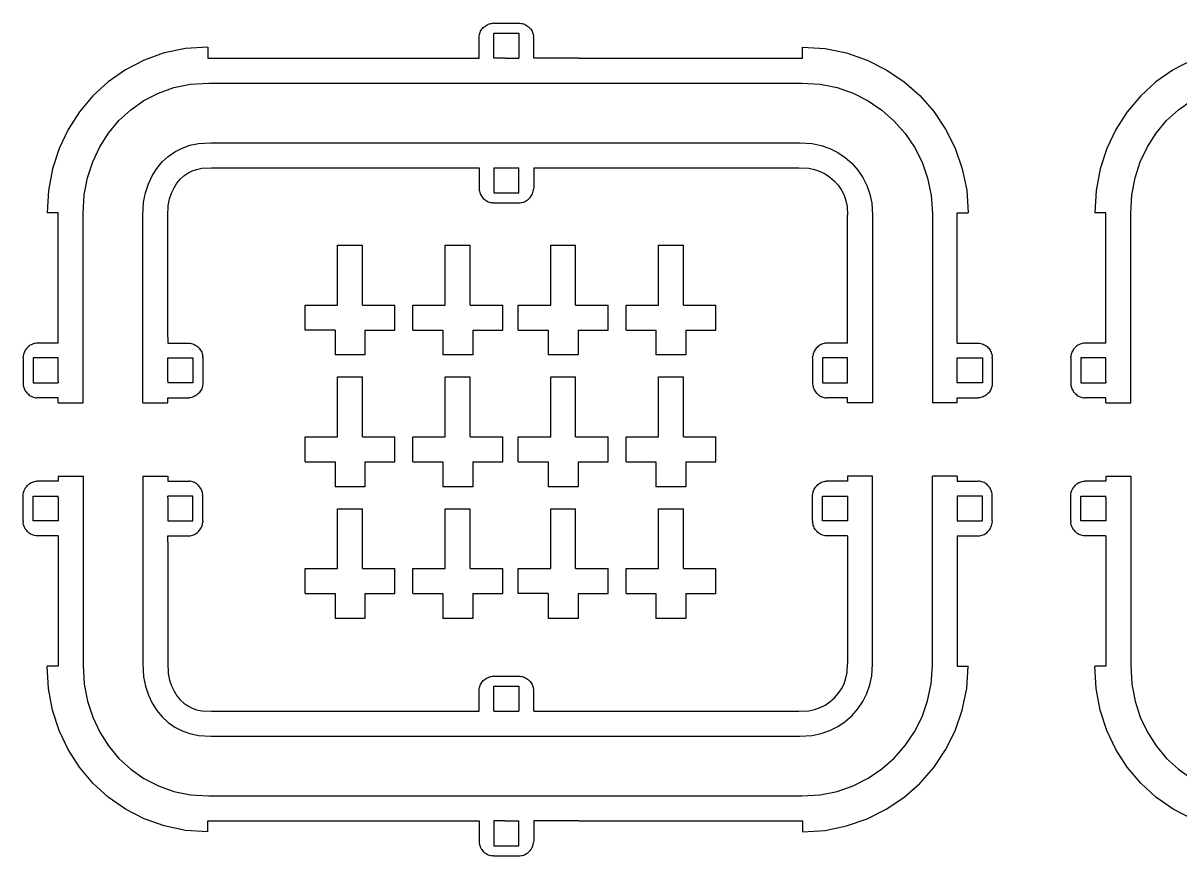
# Model space of a CAD drawing. Header units: millimetres. Extents: x 197 to 479, y -13 to 238.
# Drawn here: x 196.9 to 312.8, y 154.3 to 237.7 of the extents above; entities that cross this region are included whole.
import ezdxf

# ---------------------------------------------------------------- set-up
doc = ezdxf.new("R2010")
doc.units = ezdxf.units.MM
doc.header["$MEASUREMENT"] = 0
doc.layers.get('0').update_dxf_attribs({"linetype": 'CONTINUOUS'})

msp = doc.modelspace()

# ---------------------------------------------------------------- linework, layer by layer
at = {"color": 1}
for p, q in [((243.48, 237.61), (243.59, 237.65)), ((243.59, 237.65), (243.7, 237.68)), ((243.7, 237.68), (243.82, 237.7)), ((243.82, 237.7), (243.93, 237.72)), ((244.05, 237.72), (243.93, 237.72)), ((244.05, 237.72), (246.54, 237.72)), ((246.54, 237.72), (246.66, 237.72)), ((246.66, 237.72), (246.78, 237.7)), ((246.78, 237.7), (246.89, 237.68)), ((246.89, 237.68), (247, 237.65)), ((247, 237.65), (247.11, 237.61)), ((242.57, 236.45), (242.6, 236.57)), ((242.6, 236.57), (242.63, 236.68)), ((242.63, 236.68), (242.67, 236.79)), ((242.67, 236.79), (242.72, 236.9)), ((242.72, 236.9), (242.78, 237)), ((242.78, 237), (242.84, 237.1)), ((242.84, 237.1), (242.91, 237.19)), ((242.91, 237.19), (242.99, 237.28)), ((242.99, 237.28), (243.08, 237.36)), ((243.08, 237.36), (243.17, 237.43)), ((243.17, 237.43), (243.27, 237.5)), ((243.27, 237.5), (243.37, 237.56)), ((243.37, 237.56), (243.48, 237.61)), ((244.05, 234.22), (244.05, 236.72)), ((244.05, 236.72), (246.54, 236.72)), ((246.54, 236.72), (246.54, 234.22)), ((247.11, 237.61), (247.22, 237.56)), ((247.22, 237.56), (247.32, 237.5)), ((247.32, 237.5), (247.42, 237.43)), ((247.42, 237.43), (247.51, 237.36)), ((247.51, 237.36), (247.6, 237.28)), ((247.6, 237.28), (247.68, 237.19)), ((247.68, 237.19), (247.75, 237.1)), ((247.75, 237.1), (247.82, 237)), ((247.82, 237), (247.87, 236.9)), ((247.87, 236.9), (247.92, 236.79)), ((247.92, 236.79), (247.96, 236.68)), ((247.96, 236.68), (248, 236.57)), ((248, 236.57), (248.02, 236.45)), ((242.56, 236.34), (242.57, 236.45)), ((242.56, 236.22), (242.56, 236.34)), ((242.56, 234.22), (242.56, 236.22)), ((248.02, 236.45), (248.03, 236.34)), ((248.04, 236.22), (248.03, 236.34)), ((248.04, 234.22), (248.04, 236.22)), ((211, 234.73), (208.99, 234.01)), ((213.14, 235.17), (211, 234.73)), ((215.38, 235.32), (213.14, 235.17)), ((215.38, 235.32), (215.38, 234.22)), ((215.38, 234.22), (237.8, 234.22)), ((237.8, 234.22), (242.56, 234.22)), ((245.18, 234.22), (244.05, 234.22)), ((245.18, 234.22), (246.54, 234.22)), ((252.57, 234.22), (248.04, 234.22)), ((252.57, 234.22), (259.53, 234.22)), ((259.53, 234.22), (274.99, 234.22)), ((274.99, 235.32), (277.24, 235.17)), ((274.99, 234.22), (274.99, 235.32)), ((277.24, 235.17), (279.4, 234.73)), ((279.4, 234.73), (281.45, 234.02)), ((207.12, 233.05), (205.4, 231.85)), ((208.99, 234.01), (207.12, 233.05)), ((281.45, 234.02), (283.37, 233.05)), ((283.37, 233.05), (285.13, 231.86)), ((312.11, 233.05), (310.4, 231.85)), ((313.98, 234.01), (312.11, 233.05)), ((285.13, 231.86), (286.72, 230.46)), ((205.4, 231.85), (203.87, 230.44)), ((208.98, 229.96), (210.42, 230.71)), ((210.42, 230.71), (211.97, 231.26)), ((211.97, 231.26), (213.63, 231.6)), ((213.63, 231.6), (215.47, 231.72)), ((215.47, 231.72), (216.55, 231.72)), ((216.55, 231.72), (252.57, 231.72)), ((252.57, 231.72), (259.53, 231.72)), ((259.53, 231.72), (273.81, 231.72)), ((273.81, 231.72), (274.9, 231.72)), ((274.9, 231.72), (276.75, 231.6)), ((276.75, 231.6), (278.45, 231.26)), ((278.45, 231.26), (280.05, 230.7)), ((280.05, 230.7), (281.55, 229.95)), ((310.4, 231.85), (308.87, 230.44)), ((203.87, 230.44), (202.53, 228.84)), ((207.66, 229.04), (208.98, 229.96)), ((281.55, 229.95), (282.93, 229.01)), ((286.72, 230.46), (288.13, 228.86)), ((308.87, 230.44), (307.52, 228.84)), ((312.65, 229.04), (313.97, 229.96)), ((202.53, 228.84), (201.4, 227.08)), ((206.47, 227.95), (207.66, 229.04)), ((282.93, 229.01), (284.18, 227.91)), ((288.13, 228.86), (289.32, 227.1)), ((307.52, 228.84), (306.39, 227.08)), ((311.47, 227.95), (312.65, 229.04)), ((205.43, 226.71), (206.47, 227.95)), ((284.18, 227.91), (285.28, 226.66)), ((310.43, 226.71), (311.47, 227.95)), ((201.4, 227.08), (200.49, 225.16)), ((204.55, 225.33), (205.43, 226.71)), ((285.28, 226.66), (286.21, 225.28)), ((289.32, 227.1), (290.28, 225.18)), ((306.39, 227.08), (305.48, 225.16)), ((309.54, 225.33), (310.43, 226.71)), ((200.49, 225.16), (199.82, 223.11)), ((203.84, 223.83), (204.55, 225.33)), ((212.08, 224.83), (212.8, 225.2)), ((212.8, 225.2), (213.58, 225.48)), ((213.58, 225.48), (214.44, 225.66)), ((214.44, 225.66), (215.67, 225.73)), ((215.67, 225.73), (216.55, 225.72)), ((216.55, 225.72), (219.8, 225.72)), ((219.8, 225.72), (224.69, 225.72)), ((224.69, 225.72), (259.53, 225.72)), ((259.53, 225.72), (265.67, 225.72)), ((265.67, 225.72), (273.81, 225.72)), ((273.81, 225.72), (274.7, 225.72)), ((274.7, 225.72), (275.95, 225.66)), ((275.95, 225.66), (276.86, 225.47)), ((276.86, 225.47), (277.71, 225.17)), ((277.71, 225.17), (278.52, 224.77)), ((286.21, 225.28), (286.97, 223.78)), ((290.28, 225.18), (290.99, 223.13)), ((305.48, 225.16), (304.82, 223.11)), ((308.83, 223.83), (309.54, 225.33)), ((203.32, 222.22), (203.84, 223.83)), ((210.27, 223.16), (210.81, 223.81)), ((210.81, 223.81), (211.42, 224.36)), ((211.42, 224.36), (212.08, 224.83)), ((278.52, 224.77), (279.26, 224.26)), ((279.26, 224.26), (279.94, 223.67)), ((286.97, 223.78), (287.52, 222.18)), ((308.31, 222.22), (308.83, 223.83)), ((199.82, 223.11), (199.41, 220.96)), ((209.8, 222.43), (210.27, 223.16)), ((212.98, 222.41), (213.37, 222.69)), ((213.37, 222.69), (213.8, 222.91)), ((213.8, 222.91), (214.26, 223.07)), ((214.26, 223.07), (214.78, 223.18)), ((214.78, 223.18), (215.75, 223.23)), ((215.75, 223.23), (216.55, 223.22)), ((216.55, 223.22), (219.8, 223.22)), ((219.8, 223.22), (224.69, 223.22)), ((224.69, 223.22), (242.56, 223.22)), ((242.56, 223.22), (242.56, 221.22)), ((244.05, 223.22), (244.05, 220.72)), ((244.05, 223.22), (246.54, 223.22)), ((246.54, 220.72), (246.54, 223.22)), ((248.04, 223.22), (248.04, 221.22)), ((248.04, 223.22), (259.53, 223.22)), ((259.53, 223.22), (265.67, 223.22)), ((265.67, 223.22), (273.81, 223.22)), ((273.81, 223.22), (274.62, 223.23)), ((274.62, 223.23), (275.62, 223.18)), ((275.62, 223.18), (276.19, 223.06)), ((276.19, 223.06), (276.74, 222.87)), ((276.74, 222.87), (277.25, 222.61)), ((277.25, 222.61), (277.73, 222.29)), ((279.94, 223.67), (280.53, 222.99)), ((280.53, 222.99), (281.03, 222.25)), ((290.99, 223.13), (291.44, 220.97)), ((304.82, 223.11), (304.41, 220.96)), ((202.99, 220.51), (203.32, 222.22)), ((209.13, 220.73), (209.42, 221.62)), ((209.42, 221.62), (209.8, 222.43)), ((211.99, 221.22), (212.28, 221.68)), ((212.28, 221.68), (212.62, 222.08)), ((212.62, 222.08), (212.98, 222.41)), ((277.73, 222.29), (278.17, 221.9)), ((278.17, 221.9), (278.55, 221.47)), ((278.55, 221.47), (278.88, 220.99)), ((281.03, 222.25), (281.44, 221.45)), ((281.44, 221.45), (281.74, 220.59)), ((287.52, 222.18), (287.87, 220.49)), ((307.99, 220.51), (308.31, 222.22)), ((199.41, 220.96), (199.27, 218.72)), ((202.88, 218.64), (202.99, 220.51)), ((208.94, 219.77), (209.13, 220.73)), ((211.55, 220.11), (211.74, 220.69)), ((211.74, 220.69), (211.99, 221.22)), ((242.56, 221.22), (242.56, 221.1)), ((242.56, 221.1), (242.57, 220.99)), ((242.57, 220.99), (242.6, 220.87)), ((242.6, 220.87), (242.63, 220.76)), ((242.63, 220.76), (242.67, 220.65)), ((242.67, 220.65), (242.72, 220.54)), ((242.72, 220.54), (242.78, 220.44)), ((242.78, 220.44), (242.84, 220.34)), ((242.84, 220.34), (242.91, 220.25)), ((244.05, 220.72), (246.54, 220.72)), ((247.68, 220.25), (247.75, 220.34)), ((247.75, 220.34), (247.82, 220.44)), ((247.82, 220.44), (247.87, 220.54)), ((247.87, 220.54), (247.92, 220.65)), ((247.92, 220.65), (247.96, 220.76)), ((247.96, 220.76), (248, 220.87)), ((248, 220.87), (248.02, 220.99)), ((248.02, 220.99), (248.03, 221.1)), ((248.04, 221.22), (248.03, 221.1)), ((278.88, 220.99), (279.14, 220.47)), ((279.14, 220.47), (279.33, 219.93)), ((281.74, 220.59), (281.92, 219.68)), ((287.87, 220.49), (287.99, 218.64)), ((291.44, 220.97), (291.59, 218.72)), ((304.41, 220.96), (304.26, 218.72)), ((307.87, 218.64), (307.99, 220.51)), ((208.88, 218.46), (208.94, 219.77)), ((211.38, 218.38), (211.42, 219.46)), ((211.42, 219.46), (211.55, 220.11)), ((242.91, 220.25), (242.99, 220.16)), ((242.99, 220.16), (243.08, 220.08)), ((243.08, 220.08), (243.17, 220.01)), ((243.17, 220.01), (243.27, 219.94)), ((243.27, 219.94), (243.37, 219.88)), ((243.37, 219.88), (243.48, 219.83)), ((243.48, 219.83), (243.59, 219.79)), ((243.59, 219.79), (243.7, 219.76)), ((243.7, 219.76), (243.82, 219.74)), ((243.82, 219.74), (243.93, 219.72)), ((244.05, 219.72), (243.93, 219.72)), ((244.05, 219.72), (246.54, 219.72)), ((246.54, 219.72), (246.66, 219.72)), ((246.66, 219.72), (246.78, 219.74)), ((246.78, 219.74), (246.89, 219.76)), ((246.89, 219.76), (247, 219.79)), ((247, 219.79), (247.11, 219.83)), ((247.11, 219.83), (247.22, 219.88)), ((247.22, 219.88), (247.32, 219.94)), ((247.32, 219.94), (247.42, 220.01)), ((247.42, 220.01), (247.51, 220.08)), ((247.51, 220.08), (247.6, 220.16)), ((247.6, 220.16), (247.68, 220.25)), ((279.33, 219.93), (279.44, 219.35)), ((279.44, 219.35), (279.49, 218.48)), ((281.92, 219.68), (281.99, 218.51)), ((200.37, 218.72), (199.27, 218.72)), ((200.38, 218.51), (200.38, 218.72)), ((200.38, 217.9), (200.38, 218.51)), ((202.88, 218.51), (202.88, 218.64)), ((202.88, 217.9), (202.88, 218.51)), ((208.88, 217.9), (208.88, 218.5)), ((211.38, 217.89), (211.38, 218.5)), ((279.49, 205.67), (279.49, 218.48)), ((281.99, 218.51), (281.99, 199.67)), ((287.99, 218.64), (287.99, 218.51)), ((287.99, 218.51), (287.99, 199.67)), ((290.49, 218.72), (291.59, 218.72)), ((290.49, 205.67), (290.49, 218.72)), ((305.36, 218.72), (304.26, 218.72)), ((305.37, 218.51), (305.38, 218.72)), ((305.37, 217.9), (305.37, 218.51)), ((307.87, 218.51), (307.87, 218.64)), ((307.87, 217.9), (307.87, 218.51)), ((200.38, 216.95), (200.38, 217.9)), ((200.38, 215.68), (200.38, 216.95)), ((202.88, 216.95), (202.88, 217.9)), ((202.88, 215.68), (202.88, 216.95)), ((208.88, 216.94), (208.88, 217.9)), ((208.88, 215.68), (208.88, 216.94)), ((211.38, 216.94), (211.38, 217.89)), ((211.38, 215.68), (211.38, 216.94)), ((305.37, 216.95), (305.37, 217.9)), ((305.37, 215.68), (305.37, 216.95)), ((307.87, 216.95), (307.87, 217.9)), ((307.87, 215.68), (307.87, 216.95)), ((200.38, 214.15), (200.38, 215.68)), ((202.88, 214.15), (202.88, 215.68)), ((208.88, 214.15), (208.88, 215.68)), ((211.38, 214.15), (211.38, 215.68)), ((305.37, 214.15), (305.37, 215.68)), ((307.87, 214.15), (307.87, 215.68)), ((228.38, 215.47), (230.88, 215.47)), ((228.38, 209.47), (228.38, 215.47)), ((230.88, 209.47), (230.88, 215.47)), ((239.18, 215.47), (241.68, 215.47)), ((239.18, 209.47), (239.18, 215.47)), ((241.68, 209.47), (241.68, 215.47)), ((249.74, 215.47), (252.24, 215.47)), ((249.74, 209.47), (249.74, 215.47)), ((252.24, 209.47), (252.24, 215.47)), ((260.54, 215.47), (263.04, 215.47)), ((260.54, 209.47), (260.54, 215.47)), ((263.04, 209.47), (263.04, 215.47)), ((200.38, 212.4), (200.38, 214.15)), ((202.88, 212.4), (202.88, 214.15)), ((208.88, 212.4), (208.88, 214.15)), ((211.38, 212.4), (211.38, 214.15)), ((305.37, 212.4), (305.37, 214.15)), ((307.87, 212.4), (307.87, 214.15)), ((200.38, 210.48), (200.38, 212.4)), ((202.88, 210.48), (202.88, 212.4)), ((208.88, 210.47), (208.88, 212.4)), ((211.38, 210.47), (211.38, 212.4)), ((305.37, 210.48), (305.37, 212.4)), ((307.87, 210.48), (307.87, 212.4)), ((200.38, 208.41), (200.38, 210.48)), ((202.88, 208.41), (202.88, 210.48)), ((208.88, 208.41), (208.88, 210.47)), ((211.38, 208.41), (211.38, 210.47)), ((305.37, 208.41), (305.37, 210.48)), ((307.87, 208.41), (307.87, 210.48)), ((225.13, 206.97), (225.13, 209.47)), ((225.13, 209.47), (228.38, 209.47)), ((225.13, 209.47), (228.38, 209.47)), ((230.88, 209.47), (234.13, 209.47)), ((234.13, 206.97), (234.13, 209.47)), ((235.93, 206.97), (235.93, 209.47)), ((235.93, 209.47), (239.18, 209.47)), ((241.68, 209.47), (244.93, 209.47)), ((244.93, 206.97), (244.93, 209.47)), ((246.49, 206.97), (246.49, 209.47)), ((246.49, 209.47), (249.74, 209.47)), ((246.49, 209.47), (249.74, 209.47)), ((252.24, 209.47), (255.49, 209.47)), ((255.49, 206.97), (255.49, 209.47)), ((257.29, 206.97), (257.29, 209.47)), ((257.29, 209.47), (260.54, 209.47)), ((263.04, 209.47), (266.29, 209.47)), ((266.29, 206.97), (266.29, 209.47)), ((200.38, 206.26), (200.38, 208.41)), ((202.88, 206.26), (202.88, 208.41)), ((208.88, 206.26), (208.88, 208.41)), ((211.38, 206.26), (211.38, 208.41)), ((305.37, 206.26), (305.37, 208.41)), ((307.87, 206.26), (307.87, 208.41)), ((228.13, 206.97), (228.13, 204.47)), ((231.13, 206.97), (234.13, 206.97)), ((231.13, 206.97), (231.13, 204.47)), ((235.93, 206.97), (238.93, 206.97)), ((238.93, 206.97), (238.93, 204.47)), ((241.93, 206.97), (241.93, 204.47)), ((241.93, 206.97), (244.93, 206.97)), ((246.49, 206.97), (249.49, 206.97)), ((249.49, 206.97), (249.49, 204.47)), ((252.49, 206.97), (252.49, 204.47)), ((252.49, 206.97), (255.49, 206.97)), ((257.29, 206.97), (260.29, 206.97)), ((260.29, 206.97), (260.29, 204.47)), ((263.29, 206.97), (263.29, 204.47)), ((263.29, 206.97), (266.29, 206.97)), ((197.31, 205.23), (197.23, 205.14)), ((197.4, 205.31), (197.31, 205.23)), ((197.49, 205.38), (197.4, 205.31)), ((197.59, 205.45), (197.49, 205.38)), ((197.69, 205.5), (197.59, 205.45)), ((197.8, 205.55), (197.69, 205.5)), ((197.91, 205.59), (197.8, 205.55)), ((198.02, 205.63), (197.91, 205.59)), ((198.14, 205.65), (198.02, 205.63)), ((198.25, 205.66), (198.14, 205.65)), ((198.37, 205.67), (198.25, 205.66)), ((200.38, 205.67), (198.37, 205.67)), ((200.38, 205.67), (200.38, 206.26)), ((202.88, 204.05), (202.88, 206.26)), ((208.88, 204.06), (208.88, 206.26)), ((211.38, 206.26), (211.38, 205.67)), ((211.38, 205.67), (213.38, 205.67)), ((213.38, 205.67), (213.5, 205.66)), ((213.5, 205.66), (213.62, 205.65)), ((213.62, 205.65), (213.73, 205.63)), ((213.73, 205.63), (213.84, 205.59)), ((213.84, 205.59), (213.95, 205.55)), ((213.95, 205.55), (214.06, 205.5)), ((214.06, 205.5), (214.16, 205.45)), ((214.16, 205.45), (214.26, 205.38)), ((214.26, 205.38), (214.35, 205.31)), ((214.35, 205.31), (214.44, 205.23)), ((214.44, 205.23), (214.52, 205.14)), ((276.43, 205.23), (276.35, 205.14)), ((276.51, 205.31), (276.43, 205.23)), ((276.6, 205.38), (276.51, 205.31)), ((276.7, 205.45), (276.6, 205.38)), ((276.81, 205.5), (276.7, 205.45)), ((276.91, 205.55), (276.81, 205.5)), ((277.02, 205.59), (276.91, 205.55)), ((277.14, 205.63), (277.02, 205.59)), ((277.25, 205.65), (277.14, 205.63)), ((277.37, 205.66), (277.25, 205.65)), ((277.49, 205.67), (277.37, 205.66)), ((279.49, 205.67), (277.49, 205.67)), ((290.49, 205.67), (292.5, 205.67)), ((292.5, 205.67), (292.61, 205.66)), ((292.61, 205.66), (292.73, 205.65)), ((292.73, 205.65), (292.85, 205.63)), ((292.85, 205.63), (292.96, 205.59)), ((292.96, 205.59), (293.07, 205.55)), ((293.07, 205.55), (293.18, 205.5)), ((293.18, 205.5), (293.28, 205.45)), ((293.28, 205.45), (293.38, 205.38)), ((293.38, 205.38), (293.47, 205.31)), ((293.47, 205.31), (293.56, 205.23)), ((293.56, 205.23), (293.64, 205.14)), ((302.3, 205.23), (302.22, 205.14)), ((302.39, 205.31), (302.3, 205.23)), ((302.48, 205.38), (302.39, 205.31)), ((302.58, 205.45), (302.48, 205.38)), ((302.68, 205.5), (302.58, 205.45)), ((302.79, 205.55), (302.68, 205.5)), ((302.9, 205.59), (302.79, 205.55)), ((303.01, 205.63), (302.9, 205.59)), ((303.13, 205.65), (303.01, 205.63)), ((303.25, 205.66), (303.13, 205.65)), ((303.36, 205.67), (303.25, 205.66)), ((305.37, 205.67), (303.36, 205.67)), ((305.37, 205.67), (305.37, 206.26)), ((307.87, 204.05), (307.87, 206.26)), ((196.89, 204.4), (196.87, 204.28)), ((196.87, 204.17), (196.87, 204.28)), ((196.87, 204.17), (196.87, 201.67)), ((196.91, 204.52), (196.89, 204.4)), ((196.94, 204.63), (196.91, 204.52)), ((196.98, 204.74), (196.94, 204.63)), ((197.03, 204.85), (196.98, 204.74)), ((197.09, 204.95), (197.03, 204.85)), ((197.16, 205.05), (197.09, 204.95)), ((197.23, 205.14), (197.16, 205.05)), ((200.38, 204.17), (197.87, 204.17)), ((197.87, 204.17), (197.87, 201.67)), ((200.38, 204.05), (200.38, 204.17)), ((200.38, 201.84), (200.38, 204.05)), ((202.88, 201.84), (202.88, 204.05)), ((208.88, 201.85), (208.88, 204.06)), ((211.38, 204.06), (211.38, 204.17)), ((211.38, 204.17), (213.88, 204.17)), ((211.38, 201.85), (211.38, 204.06)), ((213.88, 204.17), (213.88, 201.67)), ((214.52, 205.14), (214.59, 205.05)), ((214.59, 205.05), (214.66, 204.95)), ((214.66, 204.95), (214.72, 204.85)), ((214.72, 204.85), (214.77, 204.74)), ((214.77, 204.74), (214.81, 204.63)), ((214.81, 204.63), (214.84, 204.52)), ((214.84, 204.52), (214.86, 204.4)), ((214.86, 204.4), (214.88, 204.28)), ((214.88, 204.17), (214.88, 204.28)), ((214.88, 204.17), (214.88, 201.67)), ((231.13, 204.47), (228.13, 204.47)), ((231.13, 204.47), (228.13, 204.47)), ((241.93, 204.47), (238.93, 204.47)), ((252.49, 204.47), (249.49, 204.47)), ((252.49, 204.47), (249.49, 204.47)), ((263.29, 204.47), (260.29, 204.47)), ((276, 204.4), (275.99, 204.28)), ((275.99, 204.17), (275.99, 204.28)), ((275.99, 204.17), (275.99, 201.67)), ((276.03, 204.52), (276, 204.4)), ((276.06, 204.63), (276.03, 204.52)), ((276.1, 204.74), (276.06, 204.63)), ((276.15, 204.85), (276.1, 204.74)), ((276.21, 204.95), (276.15, 204.85)), ((276.27, 205.05), (276.21, 204.95)), ((276.35, 205.14), (276.27, 205.05)), ((279.49, 204.17), (276.99, 204.17)), ((276.99, 204.17), (276.99, 201.67)), ((279.49, 201.67), (279.49, 204.17)), ((290.49, 204.17), (293, 204.17)), ((290.49, 201.67), (290.49, 204.17)), ((293, 204.17), (293, 201.67)), ((293.64, 205.14), (293.71, 205.05)), ((293.71, 205.05), (293.78, 204.95)), ((293.78, 204.95), (293.83, 204.85)), ((293.83, 204.85), (293.88, 204.74)), ((293.88, 204.74), (293.92, 204.63)), ((293.92, 204.63), (293.96, 204.52)), ((293.96, 204.52), (293.98, 204.4)), ((293.98, 204.4), (293.99, 204.28)), ((294, 204.17), (293.99, 204.28)), ((294, 204.17), (294, 201.67)), ((301.86, 204.17), (301.87, 204.28)), ((301.86, 204.17), (301.86, 201.67)), ((301.88, 204.4), (301.87, 204.28)), ((301.91, 204.52), (301.88, 204.4)), ((301.94, 204.63), (301.91, 204.52)), ((301.98, 204.74), (301.94, 204.63)), ((302.03, 204.85), (301.98, 204.74)), ((302.09, 204.95), (302.03, 204.85)), ((302.15, 205.05), (302.09, 204.95)), ((302.22, 205.14), (302.15, 205.05)), ((305.37, 204.17), (302.86, 204.17)), ((302.86, 204.17), (302.86, 201.67)), ((305.37, 204.05), (305.37, 204.17)), ((305.37, 201.84), (305.37, 204.05)), ((307.87, 201.84), (307.87, 204.05)), ((200.38, 201.84), (200.38, 201.67)), ((202.88, 199.67), (202.88, 201.84)), ((208.88, 199.68), (208.88, 201.85)), ((211.38, 201.85), (211.38, 201.67)), ((228.38, 202.27), (230.88, 202.27)), ((228.38, 196.27), (228.38, 202.27)), ((230.88, 196.27), (230.88, 202.27)), ((239.18, 202.27), (241.68, 202.27)), ((239.18, 196.27), (239.18, 202.27)), ((241.68, 196.27), (241.68, 202.27)), ((249.74, 202.27), (252.24, 202.27)), ((249.74, 196.27), (249.74, 202.27)), ((252.24, 196.27), (252.24, 202.27)), ((260.54, 202.27), (263.04, 202.27)), ((260.54, 196.27), (260.54, 202.27)), ((263.04, 196.27), (263.04, 202.27)), ((305.37, 201.84), (305.37, 201.67)), ((307.88, 199.67), (307.87, 201.84)), ((196.87, 201.67), (196.87, 201.55)), ((196.87, 201.55), (196.89, 201.43)), ((196.89, 201.43), (196.91, 201.32)), ((196.91, 201.32), (196.94, 201.2)), ((196.94, 201.2), (196.98, 201.09)), ((196.98, 201.09), (197.03, 200.99)), ((197.03, 200.99), (197.09, 200.88)), ((197.09, 200.88), (197.16, 200.79)), ((197.16, 200.79), (197.23, 200.69)), ((197.23, 200.69), (197.31, 200.61)), ((197.31, 200.61), (197.4, 200.53)), ((197.87, 201.67), (200.38, 201.67)), ((213.88, 201.67), (211.38, 201.67)), ((214.44, 200.61), (214.35, 200.53)), ((214.52, 200.69), (214.44, 200.61)), ((214.59, 200.79), (214.52, 200.69)), ((214.66, 200.88), (214.59, 200.79)), ((214.72, 200.99), (214.66, 200.88)), ((214.77, 201.09), (214.72, 200.99)), ((214.81, 201.2), (214.77, 201.09)), ((214.84, 201.32), (214.81, 201.2)), ((214.86, 201.43), (214.84, 201.32)), ((214.88, 201.55), (214.86, 201.43)), ((214.88, 201.67), (214.88, 201.55)), ((275.99, 201.67), (275.99, 201.55)), ((275.99, 201.55), (276, 201.43)), ((276, 201.43), (276.03, 201.32)), ((276.03, 201.32), (276.06, 201.2)), ((276.06, 201.2), (276.1, 201.09)), ((276.1, 201.09), (276.15, 200.99)), ((276.15, 200.99), (276.21, 200.88)), ((276.21, 200.88), (276.27, 200.79)), ((276.27, 200.79), (276.35, 200.69)), ((276.35, 200.69), (276.43, 200.61)), ((276.43, 200.61), (276.51, 200.53)), ((276.99, 201.67), (279.49, 201.67)), ((293, 201.67), (290.49, 201.67)), ((293.56, 200.61), (293.47, 200.53)), ((293.64, 200.69), (293.56, 200.61)), ((293.71, 200.79), (293.64, 200.69)), ((293.78, 200.88), (293.71, 200.79)), ((293.83, 200.99), (293.78, 200.88)), ((293.88, 201.09), (293.83, 200.99)), ((293.92, 201.2), (293.88, 201.09)), ((293.96, 201.32), (293.92, 201.2)), ((293.98, 201.43), (293.96, 201.32)), ((293.99, 201.55), (293.98, 201.43)), ((294, 201.67), (293.99, 201.55)), ((301.86, 201.67), (301.87, 201.55)), ((301.87, 201.55), (301.88, 201.43)), ((301.88, 201.43), (301.91, 201.32)), ((301.91, 201.32), (301.94, 201.2)), ((301.94, 201.2), (301.98, 201.09)), ((301.98, 201.09), (302.03, 200.99)), ((302.03, 200.99), (302.09, 200.88)), ((302.09, 200.88), (302.15, 200.79)), ((302.15, 200.79), (302.22, 200.69)), ((302.22, 200.69), (302.3, 200.61)), ((302.3, 200.61), (302.39, 200.53)), ((302.86, 201.67), (305.37, 201.67)), ((197.4, 200.53), (197.49, 200.45)), ((197.49, 200.45), (197.59, 200.39)), ((197.59, 200.39), (197.69, 200.33)), ((197.69, 200.33), (197.8, 200.28)), ((197.8, 200.28), (197.91, 200.24)), ((197.91, 200.24), (198.02, 200.21)), ((198.02, 200.21), (198.14, 200.19)), ((198.14, 200.19), (198.25, 200.17)), ((198.37, 200.17), (198.25, 200.17)), ((200.38, 200.17), (198.37, 200.17)), ((200.38, 199.67), (200.38, 200.17)), ((200.38, 199.67), (202.88, 199.67)), ((208.88, 199.68), (211.38, 199.68)), ((211.38, 199.68), (211.38, 200.17)), ((211.38, 200.17), (213.38, 200.17)), ((213.38, 200.17), (213.5, 200.17)), ((213.62, 200.19), (213.5, 200.17)), ((213.73, 200.21), (213.62, 200.19)), ((213.84, 200.24), (213.73, 200.21)), ((213.95, 200.28), (213.84, 200.24)), ((214.06, 200.33), (213.95, 200.28)), ((214.16, 200.39), (214.06, 200.33)), ((214.26, 200.45), (214.16, 200.39)), ((214.35, 200.53), (214.26, 200.45)), ((276.51, 200.53), (276.6, 200.45)), ((276.6, 200.45), (276.7, 200.39)), ((276.7, 200.39), (276.81, 200.33)), ((276.81, 200.33), (276.91, 200.28)), ((276.91, 200.28), (277.02, 200.24)), ((277.02, 200.24), (277.14, 200.21)), ((277.14, 200.21), (277.25, 200.19)), ((277.25, 200.19), (277.37, 200.17)), ((277.49, 200.17), (277.37, 200.17)), ((279.49, 200.17), (277.49, 200.17)), ((279.49, 199.67), (279.49, 200.17)), ((281.99, 199.67), (279.49, 199.67)), ((290.49, 199.67), (287.99, 199.67)), ((290.49, 200.17), (292.5, 200.17)), ((290.49, 199.67), (290.49, 200.17)), ((292.5, 200.17), (292.61, 200.17)), ((292.73, 200.19), (292.61, 200.17)), ((292.85, 200.21), (292.73, 200.19)), ((292.96, 200.24), (292.85, 200.21)), ((293.07, 200.28), (292.96, 200.24)), ((293.18, 200.33), (293.07, 200.28)), ((293.28, 200.39), (293.18, 200.33)), ((293.38, 200.45), (293.28, 200.39)), ((293.47, 200.53), (293.38, 200.45)), ((302.39, 200.53), (302.48, 200.45)), ((302.48, 200.45), (302.58, 200.39)), ((302.58, 200.39), (302.68, 200.33)), ((302.68, 200.33), (302.79, 200.28)), ((302.79, 200.28), (302.9, 200.24)), ((302.9, 200.24), (303.01, 200.21)), ((303.01, 200.21), (303.13, 200.19)), ((303.13, 200.19), (303.25, 200.17)), ((303.36, 200.17), (303.25, 200.17)), ((305.37, 200.17), (303.36, 200.17)), ((305.38, 199.67), (305.37, 200.17)), ((305.38, 199.67), (307.88, 199.67)), ((225.13, 193.77), (225.13, 196.27)), ((225.13, 196.27), (228.38, 196.27)), ((230.88, 196.27), (234.13, 196.27)), ((234.13, 193.77), (234.13, 196.27)), ((235.93, 193.77), (235.93, 196.27)), ((235.93, 196.27), (239.18, 196.27)), ((241.68, 196.27), (244.93, 196.27)), ((244.93, 193.77), (244.93, 196.27)), ((246.49, 193.77), (246.49, 196.27)), ((246.49, 196.27), (249.74, 196.27)), ((252.24, 196.27), (255.49, 196.27)), ((255.49, 193.77), (255.49, 196.27)), ((257.29, 193.77), (257.29, 196.27)), ((257.29, 196.27), (260.54, 196.27)), ((263.04, 196.27), (266.29, 196.27)), ((266.29, 193.77), (266.29, 196.27)), ((225.13, 193.77), (228.13, 193.77)), ((228.13, 193.77), (228.13, 191.27)), ((231.13, 193.77), (231.13, 191.27)), ((231.13, 193.77), (234.13, 193.77)), ((235.93, 193.77), (238.93, 193.77)), ((238.93, 193.77), (238.93, 191.27)), ((241.93, 193.77), (241.93, 191.27)), ((241.93, 193.77), (244.93, 193.77)), ((246.49, 193.77), (249.49, 193.77)), ((249.49, 193.77), (249.49, 191.27)), ((252.49, 193.77), (252.49, 191.27)), ((252.49, 193.77), (255.49, 193.77)), ((257.29, 193.77), (260.29, 193.77)), ((260.29, 193.77), (260.29, 191.27)), ((263.29, 193.77), (263.29, 191.27)), ((263.29, 193.77), (266.29, 193.77)), ((197.16, 191.22), (197.23, 191.31)), ((197.23, 191.31), (197.31, 191.4)), ((197.31, 191.4), (197.4, 191.48)), ((197.4, 191.48), (197.49, 191.55)), ((197.49, 191.55), (197.59, 191.62)), ((197.59, 191.62), (197.69, 191.68)), ((197.69, 191.68), (197.8, 191.73)), ((197.8, 191.73), (197.91, 191.77)), ((197.91, 191.77), (198.02, 191.8)), ((198.02, 191.8), (198.14, 191.82)), ((198.14, 191.82), (198.25, 191.83)), ((198.37, 191.84), (198.25, 191.83)), ((200.38, 191.84), (198.37, 191.84)), ((200.38, 192.34), (200.38, 191.84)), ((200.38, 192.34), (202.88, 192.34)), ((202.88, 192.34), (202.88, 190.16)), ((208.88, 192.33), (208.88, 190.16)), ((208.88, 192.33), (211.38, 192.33)), ((211.38, 192.33), (211.38, 191.84)), ((211.38, 191.84), (213.38, 191.84)), ((213.38, 191.84), (213.5, 191.83)), ((213.62, 191.82), (213.5, 191.83)), ((213.73, 191.8), (213.62, 191.82)), ((213.84, 191.77), (213.73, 191.8)), ((213.95, 191.73), (213.84, 191.77)), ((214.06, 191.68), (213.95, 191.73)), ((214.16, 191.62), (214.06, 191.68)), ((214.26, 191.55), (214.16, 191.62)), ((214.35, 191.48), (214.26, 191.55)), ((214.44, 191.4), (214.35, 191.48)), ((214.52, 191.31), (214.44, 191.4)), ((214.59, 191.22), (214.52, 191.31)), ((276.27, 191.22), (276.35, 191.31)), ((276.35, 191.31), (276.43, 191.4)), ((276.43, 191.4), (276.51, 191.48)), ((276.51, 191.48), (276.6, 191.55)), ((276.6, 191.55), (276.7, 191.62)), ((276.7, 191.62), (276.81, 191.68)), ((276.81, 191.68), (276.91, 191.73)), ((276.91, 191.73), (277.02, 191.77)), ((277.02, 191.77), (277.14, 191.8)), ((277.14, 191.8), (277.25, 191.82)), ((277.25, 191.82), (277.37, 191.83)), ((277.49, 191.84), (277.37, 191.83)), ((279.49, 191.84), (277.49, 191.84)), ((279.49, 192.34), (279.49, 191.84)), ((281.99, 192.34), (279.49, 192.34)), ((281.99, 173.5), (281.99, 192.34)), ((287.99, 173.5), (287.99, 192.34)), ((290.49, 192.34), (287.99, 192.34)), ((290.49, 192.34), (290.49, 191.84)), ((290.49, 191.84), (292.5, 191.84)), ((292.5, 191.84), (292.61, 191.83)), ((292.73, 191.82), (292.61, 191.83)), ((292.85, 191.8), (292.73, 191.82)), ((292.96, 191.77), (292.85, 191.8)), ((293.07, 191.73), (292.96, 191.77)), ((293.18, 191.68), (293.07, 191.73)), ((293.28, 191.62), (293.18, 191.68)), ((293.38, 191.55), (293.28, 191.62)), ((293.47, 191.48), (293.38, 191.55)), ((293.56, 191.4), (293.47, 191.48)), ((293.64, 191.31), (293.56, 191.4)), ((293.71, 191.22), (293.64, 191.31)), ((302.15, 191.22), (302.22, 191.31)), ((302.22, 191.31), (302.3, 191.4)), ((302.3, 191.4), (302.39, 191.48)), ((302.39, 191.48), (302.48, 191.55)), ((302.48, 191.55), (302.58, 191.62)), ((302.58, 191.62), (302.68, 191.68)), ((302.68, 191.68), (302.79, 191.73)), ((302.79, 191.73), (302.9, 191.77)), ((302.9, 191.77), (303.01, 191.8)), ((303.01, 191.8), (303.13, 191.82)), ((303.13, 191.82), (303.25, 191.83)), ((303.36, 191.84), (303.25, 191.83)), ((305.37, 191.84), (303.36, 191.84)), ((305.38, 192.34), (305.37, 191.84)), ((305.38, 192.34), (307.88, 192.34)), ((307.88, 192.34), (307.87, 190.16)), ((196.87, 190.46), (196.89, 190.57)), ((196.87, 190.34), (196.87, 190.46)), ((196.87, 187.84), (196.87, 190.34)), ((196.89, 190.57), (196.91, 190.69)), ((196.91, 190.69), (196.94, 190.8)), ((196.94, 190.8), (196.98, 190.91)), ((196.98, 190.91), (197.03, 191.02)), ((197.03, 191.02), (197.09, 191.12)), ((197.09, 191.12), (197.16, 191.22)), ((197.87, 187.84), (197.87, 190.34)), ((197.87, 190.34), (200.38, 190.34)), ((200.38, 190.17), (200.38, 190.34)), ((200.38, 190.17), (200.38, 187.96)), ((202.88, 190.16), (202.88, 187.95)), ((208.88, 190.16), (208.88, 187.95)), ((211.38, 190.16), (211.38, 190.34)), ((213.88, 190.34), (211.38, 190.34)), ((211.38, 190.16), (211.38, 187.95)), ((213.88, 187.84), (213.88, 190.34)), ((214.66, 191.12), (214.59, 191.22)), ((214.72, 191.02), (214.66, 191.12)), ((214.77, 190.91), (214.72, 191.02)), ((214.81, 190.8), (214.77, 190.91)), ((214.84, 190.69), (214.81, 190.8)), ((214.86, 190.57), (214.84, 190.69)), ((214.88, 190.46), (214.86, 190.57)), ((214.88, 190.34), (214.88, 190.46)), ((214.88, 187.84), (214.88, 190.34)), ((231.13, 191.27), (228.13, 191.27)), ((241.93, 191.27), (238.93, 191.27)), ((252.49, 191.27), (249.49, 191.27)), ((263.29, 191.27), (260.29, 191.27)), ((275.99, 190.46), (276, 190.57)), ((275.99, 190.34), (275.99, 190.46)), ((275.99, 187.84), (275.99, 190.34)), ((276, 190.57), (276.03, 190.69)), ((276.03, 190.69), (276.06, 190.8)), ((276.06, 190.8), (276.1, 190.91)), ((276.1, 190.91), (276.15, 191.02)), ((276.15, 191.02), (276.21, 191.12)), ((276.21, 191.12), (276.27, 191.22)), ((276.99, 187.84), (276.99, 190.34)), ((276.99, 190.34), (279.49, 190.34)), ((279.49, 190.34), (279.49, 187.84)), ((293, 190.34), (290.49, 190.34)), ((290.49, 190.34), (290.49, 187.84)), ((293, 187.84), (293, 190.34)), ((293.78, 191.12), (293.71, 191.22)), ((293.83, 191.02), (293.78, 191.12)), ((293.88, 190.91), (293.83, 191.02)), ((293.92, 190.8), (293.88, 190.91)), ((293.96, 190.69), (293.92, 190.8)), ((293.98, 190.57), (293.96, 190.69)), ((293.99, 190.46), (293.98, 190.57)), ((294, 190.34), (293.99, 190.46)), ((294, 187.84), (294, 190.34)), ((301.86, 190.34), (301.87, 190.46)), ((301.86, 187.84), (301.86, 190.34)), ((301.87, 190.46), (301.88, 190.57)), ((301.88, 190.57), (301.91, 190.69)), ((301.91, 190.69), (301.94, 190.8)), ((301.94, 190.8), (301.98, 190.91)), ((301.98, 190.91), (302.03, 191.02)), ((302.03, 191.02), (302.09, 191.12)), ((302.09, 191.12), (302.15, 191.22)), ((302.86, 187.84), (302.86, 190.34)), ((302.86, 190.34), (305.37, 190.34)), ((305.37, 190.17), (305.37, 190.34)), ((305.37, 190.17), (305.37, 187.96)), ((307.87, 190.16), (307.87, 187.95)), ((228.38, 189.07), (230.88, 189.07)), ((228.38, 183.07), (228.38, 189.07)), ((230.88, 183.07), (230.88, 189.07)), ((239.18, 189.07), (241.68, 189.07)), ((239.18, 183.07), (239.18, 189.07)), ((241.68, 183.07), (241.68, 189.07)), ((249.74, 189.07), (252.24, 189.07)), ((249.74, 183.07), (249.74, 189.07)), ((252.24, 183.07), (252.24, 189.07)), ((260.54, 189.07), (263.04, 189.07)), ((260.54, 183.07), (260.54, 189.07)), ((263.04, 183.07), (263.04, 189.07)), ((196.87, 187.84), (196.87, 187.72)), ((200.38, 187.84), (197.87, 187.84)), ((200.38, 187.96), (200.38, 187.84)), ((202.88, 187.95), (202.88, 185.75)), ((208.88, 187.95), (208.88, 185.75)), ((211.38, 187.95), (211.38, 187.84)), ((211.38, 187.84), (213.88, 187.84)), ((214.88, 187.84), (214.88, 187.72)), ((275.99, 187.84), (275.99, 187.72)), ((279.49, 187.84), (276.99, 187.84)), ((290.49, 187.84), (293, 187.84)), ((294, 187.84), (293.99, 187.72)), ((301.86, 187.84), (301.87, 187.72)), ((305.37, 187.84), (302.86, 187.84)), ((305.37, 187.96), (305.37, 187.84)), ((307.87, 187.95), (307.87, 185.75)), ((196.89, 187.61), (196.87, 187.72)), ((196.91, 187.49), (196.89, 187.61)), ((196.94, 187.38), (196.91, 187.49)), ((196.98, 187.27), (196.94, 187.38)), ((197.03, 187.16), (196.98, 187.27)), ((197.09, 187.06), (197.03, 187.16)), ((197.16, 186.96), (197.09, 187.06)), ((197.23, 186.87), (197.16, 186.96)), ((197.31, 186.78), (197.23, 186.87)), ((197.4, 186.7), (197.31, 186.78)), ((197.49, 186.63), (197.4, 186.7)), ((214.26, 186.63), (214.35, 186.7)), ((214.35, 186.7), (214.44, 186.78)), ((214.44, 186.78), (214.52, 186.87)), ((214.52, 186.87), (214.59, 186.96)), ((214.59, 186.96), (214.66, 187.06)), ((214.66, 187.06), (214.72, 187.16)), ((214.72, 187.16), (214.77, 187.27)), ((214.77, 187.27), (214.81, 187.38)), ((214.81, 187.38), (214.84, 187.49)), ((214.84, 187.49), (214.86, 187.61)), ((214.86, 187.61), (214.88, 187.72)), ((276, 187.61), (275.99, 187.72)), ((276.03, 187.49), (276, 187.61)), ((276.06, 187.38), (276.03, 187.49)), ((276.1, 187.27), (276.06, 187.38)), ((276.15, 187.16), (276.1, 187.27)), ((276.21, 187.06), (276.15, 187.16)), ((276.27, 186.96), (276.21, 187.06)), ((276.35, 186.87), (276.27, 186.96)), ((276.43, 186.78), (276.35, 186.87)), ((276.51, 186.7), (276.43, 186.78)), ((276.6, 186.63), (276.51, 186.7)), ((293.38, 186.63), (293.47, 186.7)), ((293.47, 186.7), (293.56, 186.78)), ((293.56, 186.78), (293.64, 186.87)), ((293.64, 186.87), (293.71, 186.96)), ((293.71, 186.96), (293.78, 187.06)), ((293.78, 187.06), (293.83, 187.16)), ((293.83, 187.16), (293.88, 187.27)), ((293.88, 187.27), (293.92, 187.38)), ((293.92, 187.38), (293.96, 187.49)), ((293.96, 187.49), (293.98, 187.61)), ((293.98, 187.61), (293.99, 187.72)), ((301.88, 187.61), (301.87, 187.72)), ((301.91, 187.49), (301.88, 187.61)), ((301.94, 187.38), (301.91, 187.49)), ((301.98, 187.27), (301.94, 187.38)), ((302.03, 187.16), (301.98, 187.27)), ((302.09, 187.06), (302.03, 187.16)), ((302.15, 186.96), (302.09, 187.06)), ((302.22, 186.87), (302.15, 186.96)), ((302.3, 186.78), (302.22, 186.87)), ((302.39, 186.7), (302.3, 186.78)), ((302.48, 186.63), (302.39, 186.7)), ((197.59, 186.56), (197.49, 186.63)), ((197.69, 186.5), (197.59, 186.56)), ((197.8, 186.45), (197.69, 186.5)), ((197.91, 186.41), (197.8, 186.45)), ((198.02, 186.38), (197.91, 186.41)), ((198.14, 186.36), (198.02, 186.38)), ((198.25, 186.34), (198.14, 186.36)), ((198.37, 186.34), (198.25, 186.34)), ((200.38, 186.34), (198.37, 186.34)), ((200.38, 186.34), (200.38, 185.75)), ((200.38, 185.75), (200.38, 183.6)), ((202.88, 185.75), (202.88, 183.6)), ((208.88, 185.75), (208.88, 183.6)), ((211.38, 185.75), (211.38, 186.34)), ((211.38, 186.34), (213.38, 186.34)), ((211.38, 185.75), (211.38, 183.6)), ((213.38, 186.34), (213.5, 186.34)), ((213.5, 186.34), (213.62, 186.36)), ((213.62, 186.36), (213.73, 186.38)), ((213.73, 186.38), (213.84, 186.41)), ((213.84, 186.41), (213.95, 186.45)), ((213.95, 186.45), (214.06, 186.5)), ((214.06, 186.5), (214.16, 186.56)), ((214.16, 186.56), (214.26, 186.63)), ((276.7, 186.56), (276.6, 186.63)), ((276.81, 186.5), (276.7, 186.56)), ((276.91, 186.45), (276.81, 186.5)), ((277.02, 186.41), (276.91, 186.45)), ((277.14, 186.38), (277.02, 186.41)), ((277.25, 186.36), (277.14, 186.38)), ((277.37, 186.34), (277.25, 186.36)), ((277.49, 186.34), (277.37, 186.34)), ((279.49, 186.34), (277.49, 186.34)), ((279.49, 186.34), (279.49, 173.53)), ((290.49, 186.34), (292.5, 186.34)), ((290.49, 186.34), (290.49, 173.29)), ((292.5, 186.34), (292.61, 186.34)), ((292.61, 186.34), (292.73, 186.36)), ((292.73, 186.36), (292.85, 186.38)), ((292.85, 186.38), (292.96, 186.41)), ((292.96, 186.41), (293.07, 186.45)), ((293.07, 186.45), (293.18, 186.5)), ((293.18, 186.5), (293.28, 186.56)), ((293.28, 186.56), (293.38, 186.63)), ((302.58, 186.56), (302.48, 186.63)), ((302.68, 186.5), (302.58, 186.56)), ((302.79, 186.45), (302.68, 186.5)), ((302.9, 186.41), (302.79, 186.45)), ((303.01, 186.38), (302.9, 186.41)), ((303.13, 186.36), (303.01, 186.38)), ((303.25, 186.34), (303.13, 186.36)), ((303.36, 186.34), (303.25, 186.34)), ((305.37, 186.34), (303.36, 186.34)), ((305.37, 186.34), (305.37, 185.75)), ((305.37, 185.75), (305.37, 183.6)), ((307.87, 185.75), (307.87, 183.6)), ((200.38, 183.6), (200.38, 181.53)), ((202.88, 183.6), (202.88, 181.53)), ((208.88, 183.6), (208.88, 181.53)), ((211.38, 183.6), (211.38, 181.53)), ((305.37, 183.6), (305.37, 181.53)), ((307.87, 183.6), (307.87, 181.53)), ((225.13, 180.57), (225.13, 183.07)), ((225.13, 183.07), (228.38, 183.07)), ((230.88, 183.07), (234.13, 183.07)), ((234.13, 180.57), (234.13, 183.07)), ((235.93, 180.57), (235.93, 183.07)), ((235.93, 183.07), (239.18, 183.07)), ((241.68, 183.07), (244.93, 183.07)), ((244.93, 180.57), (244.93, 183.07)), ((246.49, 180.57), (246.49, 183.07)), ((246.49, 183.07), (249.74, 183.07)), ((252.24, 183.07), (255.49, 183.07)), ((255.49, 180.57), (255.49, 183.07)), ((257.29, 180.57), (257.29, 183.07)), ((257.29, 183.07), (260.54, 183.07)), ((263.04, 183.07), (266.29, 183.07)), ((266.29, 180.57), (266.29, 183.07)), ((200.38, 181.53), (200.38, 179.6)), ((202.88, 181.53), (202.88, 179.6)), ((208.88, 181.53), (208.88, 179.61)), ((211.38, 181.53), (211.38, 179.61)), ((305.37, 181.53), (305.37, 179.6)), ((307.87, 181.53), (307.87, 179.6)), ((225.13, 180.57), (228.13, 180.57)), ((228.13, 180.57), (228.13, 178.07)), ((231.13, 180.57), (231.13, 178.07)), ((231.13, 180.57), (234.13, 180.57)), ((235.93, 180.57), (238.93, 180.57)), ((238.93, 180.57), (238.93, 178.07)), ((241.93, 180.57), (241.93, 178.07)), ((241.93, 180.57), (244.93, 180.57)), ((249.49, 180.57), (249.49, 178.07)), ((252.49, 180.57), (255.49, 180.57)), ((252.49, 180.57), (252.49, 178.07)), ((257.29, 180.57), (260.29, 180.57)), ((260.29, 180.57), (260.29, 178.07)), ((263.29, 180.57), (263.29, 178.07)), ((263.29, 180.57), (266.29, 180.57)), ((200.38, 179.6), (200.38, 177.85)), ((202.88, 179.6), (202.88, 177.85)), ((208.88, 179.61), (208.88, 177.86)), ((211.38, 179.61), (211.38, 177.86)), ((305.37, 179.6), (305.37, 177.85)), ((307.87, 179.6), (307.87, 177.85)), ((200.38, 177.85), (200.38, 176.32)), ((202.88, 177.85), (202.88, 176.33)), ((208.88, 177.86), (208.88, 176.33)), ((211.38, 177.86), (211.38, 176.33)), ((231.13, 178.07), (228.13, 178.07)), ((231.13, 178.07), (228.13, 178.07)), ((241.93, 178.07), (238.93, 178.07)), ((252.49, 178.07), (249.49, 178.07)), ((252.49, 178.07), (249.49, 178.07)), ((263.29, 178.07), (260.29, 178.07)), ((305.37, 177.85), (305.37, 176.32)), ((307.87, 177.85), (307.87, 176.33)), ((200.38, 176.32), (200.38, 175.06)), ((202.88, 176.33), (202.88, 175.06)), ((208.88, 176.33), (208.88, 175.07)), ((211.38, 176.33), (211.38, 175.07)), ((305.37, 176.32), (305.37, 175.06)), ((307.87, 176.33), (307.87, 175.06)), ((200.38, 175.06), (200.38, 174.1)), ((202.88, 175.06), (202.88, 174.11)), ((208.88, 175.07), (208.88, 174.11)), ((211.38, 175.07), (211.38, 174.11)), ((305.37, 175.06), (305.37, 174.1)), ((307.87, 175.06), (307.87, 174.11)), ((200.38, 174.1), (200.38, 173.5)), ((202.88, 174.11), (202.88, 173.5)), ((208.88, 174.11), (208.88, 173.51)), ((211.38, 174.11), (211.38, 173.51)), ((305.37, 174.1), (305.37, 173.5)), ((307.87, 174.11), (307.87, 173.5)), ((199.41, 171.05), (199.27, 173.29)), ((200.37, 173.29), (199.27, 173.29)), ((200.38, 173.5), (200.38, 173.29)), ((202.88, 173.5), (202.88, 173.36)), ((202.88, 173.36), (202.99, 171.49)), ((208.88, 173.55), (208.94, 172.24)), ((211.38, 173.63), (211.42, 172.55)), ((279.44, 172.66), (279.49, 173.53)), ((281.92, 172.32), (281.99, 173.5)), ((287.87, 171.52), (287.99, 173.37)), ((287.99, 173.37), (287.99, 173.5)), ((290.49, 173.29), (291.59, 173.29)), ((291.44, 171.04), (291.59, 173.29)), ((304.41, 171.05), (304.26, 173.29)), ((305.36, 173.29), (304.26, 173.29)), ((305.37, 173.5), (305.38, 173.29)), ((307.87, 173.5), (307.87, 173.36)), ((307.87, 173.36), (307.99, 171.49)), ((208.94, 172.24), (209.13, 171.28)), ((211.42, 172.55), (211.55, 171.9)), ((211.55, 171.9), (211.74, 171.31)), ((242.72, 171.47), (242.78, 171.57)), ((242.78, 171.57), (242.84, 171.67)), ((242.84, 171.67), (242.91, 171.76)), ((242.91, 171.76), (242.99, 171.85)), ((242.99, 171.85), (243.08, 171.93)), ((243.08, 171.93), (243.17, 172)), ((243.17, 172), (243.27, 172.07)), ((243.27, 172.07), (243.37, 172.12)), ((243.37, 172.12), (243.48, 172.17)), ((243.48, 172.17), (243.59, 172.21)), ((243.59, 172.21), (243.7, 172.25)), ((243.7, 172.25), (243.82, 172.27)), ((243.82, 172.27), (243.93, 172.28)), ((244.05, 172.29), (243.93, 172.28)), ((244.05, 172.29), (246.54, 172.29)), ((246.54, 172.29), (246.66, 172.28)), ((246.66, 172.28), (246.78, 172.27)), ((246.78, 172.27), (246.89, 172.25)), ((246.89, 172.25), (247, 172.21)), ((247, 172.21), (247.11, 172.17)), ((247.11, 172.17), (247.22, 172.12)), ((247.22, 172.12), (247.32, 172.07)), ((247.32, 172.07), (247.42, 172)), ((247.42, 172), (247.51, 171.93)), ((247.51, 171.93), (247.6, 171.85)), ((247.6, 171.85), (247.68, 171.76)), ((247.68, 171.76), (247.75, 171.67)), ((247.75, 171.67), (247.82, 171.57)), ((247.82, 171.57), (247.87, 171.47)), ((279.14, 171.53), (279.33, 172.08)), ((279.33, 172.08), (279.44, 172.66)), ((281.74, 171.42), (281.92, 172.32)), ((199.82, 168.89), (199.41, 171.05)), ((202.99, 171.49), (203.32, 169.79)), ((209.13, 171.28), (209.42, 170.39)), ((211.74, 171.31), (211.99, 170.79)), ((211.99, 170.79), (212.28, 170.33)), ((242.56, 170.91), (242.57, 171.02)), ((242.56, 170.79), (242.56, 170.91)), ((242.56, 168.79), (242.56, 170.79)), ((242.57, 171.02), (242.6, 171.14)), ((242.6, 171.14), (242.63, 171.25)), ((242.63, 171.25), (242.67, 171.36)), ((242.67, 171.36), (242.72, 171.47)), ((244.05, 168.79), (244.05, 171.29)), ((244.05, 171.29), (246.54, 171.29)), ((246.54, 171.29), (246.54, 168.79)), ((247.87, 171.47), (247.92, 171.36)), ((247.92, 171.36), (247.96, 171.25)), ((247.96, 171.25), (248, 171.14)), ((248, 171.14), (248.02, 171.02)), ((248.02, 171.02), (248.03, 170.91)), ((248.04, 170.79), (248.03, 170.91)), ((248.04, 168.79), (248.04, 170.79)), ((278.17, 170.11), (278.55, 170.54)), ((278.55, 170.54), (278.88, 171.02)), ((278.88, 171.02), (279.14, 171.53)), ((281.03, 169.76), (281.44, 170.56)), ((281.44, 170.56), (281.74, 171.42)), ((287.52, 169.83), (287.87, 171.52)), ((290.99, 168.88), (291.44, 171.04)), ((304.82, 168.89), (304.41, 171.05)), ((307.99, 171.49), (308.31, 169.79)), ((203.32, 169.79), (203.84, 168.18)), ((209.42, 170.39), (209.8, 169.58)), ((209.8, 169.58), (210.27, 168.85)), ((212.28, 170.33), (212.62, 169.93)), ((212.62, 169.93), (212.98, 169.59)), ((212.98, 169.59), (213.37, 169.32)), ((213.37, 169.32), (213.8, 169.1)), ((276.74, 169.14), (277.25, 169.4)), ((277.25, 169.4), (277.73, 169.72)), ((277.73, 169.72), (278.17, 170.11)), ((280.53, 169.01), (281.03, 169.76)), ((286.97, 168.23), (287.52, 169.83)), ((308.31, 169.79), (308.83, 168.18)), ((200.49, 166.85), (199.82, 168.89)), ((203.84, 168.18), (204.55, 166.67)), ((210.27, 168.85), (210.81, 168.2)), ((210.81, 168.2), (211.42, 167.64)), ((213.8, 169.1), (214.26, 168.93)), ((214.26, 168.93), (214.78, 168.83)), ((214.78, 168.83), (215.75, 168.78)), ((215.75, 168.78), (216.55, 168.79)), ((216.55, 168.79), (219.8, 168.79)), ((219.8, 168.79), (224.69, 168.79)), ((224.69, 168.79), (242.56, 168.79)), ((244.05, 168.79), (246.54, 168.79)), ((248.04, 168.79), (259.53, 168.79)), ((259.53, 168.79), (265.67, 168.79)), ((265.67, 168.79), (273.81, 168.79)), ((273.81, 168.79), (274.62, 168.78)), ((274.62, 168.78), (275.62, 168.83)), ((275.62, 168.83), (276.19, 168.95)), ((276.19, 168.95), (276.74, 169.14)), ((279.26, 167.74), (279.94, 168.34)), ((279.94, 168.34), (280.53, 169.01)), ((286.21, 166.73), (286.97, 168.23)), ((290.28, 166.83), (290.99, 168.88)), ((305.48, 166.85), (304.82, 168.89)), ((308.83, 168.18), (309.54, 166.67)), ((211.42, 167.64), (212.08, 167.18)), ((212.08, 167.18), (212.8, 166.8)), ((277.71, 166.84), (278.52, 167.24)), ((278.52, 167.24), (279.26, 167.74)), ((201.4, 164.93), (200.49, 166.85)), ((204.55, 166.67), (205.43, 165.3)), ((212.8, 166.8), (213.58, 166.53)), ((213.58, 166.53), (214.44, 166.35)), ((214.44, 166.35), (215.67, 166.28)), ((215.67, 166.28), (216.55, 166.29)), ((216.55, 166.29), (219.8, 166.29)), ((219.8, 166.29), (224.69, 166.29)), ((224.69, 166.29), (259.53, 166.29)), ((259.53, 166.29), (265.67, 166.29)), ((265.67, 166.29), (273.81, 166.29)), ((273.81, 166.29), (274.7, 166.28)), ((274.7, 166.28), (275.95, 166.35)), ((275.95, 166.35), (276.86, 166.54)), ((276.86, 166.54), (277.71, 166.84)), ((285.28, 165.34), (286.21, 166.73)), ((289.32, 164.91), (290.28, 166.83)), ((306.39, 164.93), (305.48, 166.85)), ((309.54, 166.67), (310.43, 165.3)), ((202.53, 163.16), (201.4, 164.93)), ((205.43, 165.3), (206.47, 164.05)), ((284.18, 164.09), (285.28, 165.34)), ((288.13, 163.14), (289.32, 164.91)), ((307.52, 163.16), (306.39, 164.93)), ((310.43, 165.3), (311.47, 164.05)), ((206.47, 164.05), (207.66, 162.97)), ((282.93, 162.99), (284.18, 164.09)), ((311.47, 164.05), (312.65, 162.97)), ((203.87, 161.57), (202.53, 163.16)), ((207.66, 162.97), (208.98, 162.04)), ((281.55, 162.06), (282.93, 162.99)), ((286.72, 161.55), (288.13, 163.14)), ((308.87, 161.57), (307.52, 163.16)), ((312.65, 162.97), (313.97, 162.04)), ((205.4, 160.16), (203.87, 161.57)), ((208.98, 162.04), (210.42, 161.3)), ((210.42, 161.3), (211.97, 160.75)), ((278.45, 160.75), (280.05, 161.31)), ((280.05, 161.31), (281.55, 162.06)), ((285.13, 160.15), (286.72, 161.55)), ((310.4, 160.16), (308.87, 161.57)), ((207.12, 158.96), (205.4, 160.16)), ((211.97, 160.75), (213.63, 160.41)), ((213.63, 160.41), (215.47, 160.29)), ((215.47, 160.29), (216.55, 160.29)), ((216.55, 160.29), (252.57, 160.29)), ((252.57, 160.29), (259.53, 160.29)), ((259.53, 160.29), (273.81, 160.29)), ((273.81, 160.29), (274.9, 160.29)), ((274.9, 160.29), (276.75, 160.41)), ((276.75, 160.41), (278.45, 160.75)), ((283.37, 158.95), (285.13, 160.15)), ((312.11, 158.96), (310.4, 160.16)), ((208.99, 158), (207.12, 158.96)), ((281.45, 157.99), (283.37, 158.95)), ((313.98, 158), (312.11, 158.96)), ((211, 157.28), (208.99, 158)), ((215.38, 157.79), (237.8, 157.79)), ((215.38, 156.69), (215.38, 157.79)), ((237.8, 157.79), (242.56, 157.79)), ((242.56, 157.79), (242.56, 155.79)), ((244.05, 157.79), (244.05, 155.29)), ((245.18, 157.79), (244.05, 157.79)), ((245.18, 157.79), (246.54, 157.79)), ((246.54, 155.29), (246.54, 157.79)), ((252.57, 157.79), (248.04, 157.79)), ((248.04, 157.79), (248.04, 155.79)), ((252.57, 157.79), (259.53, 157.79)), ((259.53, 157.79), (274.99, 157.79)), ((274.99, 157.79), (274.99, 156.69)), ((279.4, 157.28), (281.45, 157.99)), ((213.14, 156.84), (211, 157.28)), ((215.38, 156.69), (213.14, 156.84)), ((274.99, 156.69), (277.24, 156.84)), ((277.24, 156.84), (279.4, 157.28)), ((242.56, 155.79), (242.56, 155.67)), ((242.56, 155.67), (242.57, 155.55)), ((242.57, 155.55), (242.6, 155.44)), ((242.6, 155.44), (242.63, 155.32)), ((247.96, 155.32), (248, 155.44)), ((248, 155.44), (248.02, 155.55)), ((248.02, 155.55), (248.03, 155.67)), ((248.04, 155.79), (248.03, 155.67)), ((242.63, 155.32), (242.67, 155.21)), ((242.67, 155.21), (242.72, 155.11)), ((242.72, 155.11), (242.78, 155)), ((242.78, 155), (242.84, 154.91)), ((242.84, 154.91), (242.91, 154.81)), ((242.91, 154.81), (242.99, 154.73)), ((242.99, 154.73), (243.08, 154.65)), ((243.08, 154.65), (243.17, 154.57)), ((243.17, 154.57), (243.27, 154.51)), ((243.27, 154.51), (243.37, 154.45)), ((243.37, 154.45), (243.48, 154.4)), ((243.48, 154.4), (243.59, 154.36)), ((243.59, 154.36), (243.7, 154.33)), ((243.7, 154.33), (243.82, 154.31)), ((243.82, 154.31), (243.93, 154.29)), ((244.05, 154.29), (243.93, 154.29)), ((244.05, 155.29), (246.54, 155.29)), ((244.05, 154.29), (246.54, 154.29)), ((246.54, 154.29), (246.66, 154.29)), ((246.66, 154.29), (246.78, 154.31)), ((246.78, 154.31), (246.89, 154.33)), ((246.89, 154.33), (247, 154.36)), ((247, 154.36), (247.11, 154.4)), ((247.11, 154.4), (247.22, 154.45)), ((247.22, 154.45), (247.32, 154.51)), ((247.32, 154.51), (247.42, 154.57)), ((247.42, 154.57), (247.51, 154.65)), ((247.51, 154.65), (247.6, 154.73)), ((247.6, 154.73), (247.68, 154.81)), ((247.68, 154.81), (247.75, 154.91)), ((247.75, 154.91), (247.82, 155)), ((247.82, 155), (247.87, 155.11)), ((247.87, 155.11), (247.92, 155.21)), ((247.92, 155.21), (247.96, 155.32))]:
    msp.add_line(p, q, dxfattribs=at)
at = {"color": 1, "linetype": 'Continuous'}
for p, q in [((228.13, 206.97), (225.13, 206.97)), ((249.49, 180.57), (246.49, 180.57))]:
    msp.add_line(p, q, dxfattribs=at)

doc.saveas('drawing.dxf')
